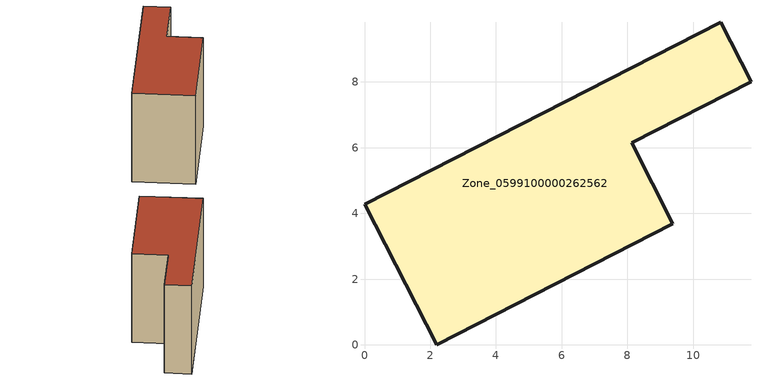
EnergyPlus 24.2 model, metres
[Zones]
Zone_0599100000262562
 floor ground (C_G): 8.13,6.15 9.38,3.69 2.19,0 0,4.28 10.84,9.82 11.76,8 z0
 wall outside (C_F): 0,4.28 2.19,0 9.38,3.69 8.13,6.15 11.76,8 10.84,9.82 0,4.28 z0:7.83
 roof outside (C_R): 11.76,8 10.84,9.82 0,4.28 2.19,0 9.38,3.69 8.13,6.15 z7.83
[BUILDING]
Pand.0599100000262562: North Axis=0; Terrain=City; Loads Convergence Tolerance Value=0.04; Temperature Convergence Tolerance Value=0.4; Solar Distribution=FullExterior; Maximum Number of Warmup Days=25; Minimum Number of Warmup Days=1
[Site:Location]
Rotterdam.The.Hague.AP_ZH_NLD Design_Conditions: Latitude=51.96; Longitude=4.45; Time Zone=1; Elevation=-4.5
[SITE:GROUNDTEMPERATURE:BUILDINGSURFACE]
18, 18, 18, 18, 18, 18, 18, 18, 18, 18, 18, 18
[MATERIAL] Thermal Absorptance=0.9; Solar Absorptance=0.7; Visible Absorptance=0.7
Name | Roughness | Thickness | Conductivity | Density | Specific Heat
G.TC.1946 | MediumSmooth | 0.15 | 1 | 540 | 1210
F.TC.1946 | Rough | 0.3 | 0.857143 | 1920 | 840
R.TC.1946 | MediumRough | 0.2 | 0.909091 | 1500 | 1000
[CONSTRUCTION]
C_G: G.TC.1946
C_F: F.TC.1946
C_R: R.TC.1946
[ZONE]
Zone_0599100000262562: Type=1; Multiplier=1; Ceiling Height=Autocalculate; Volume=Autocalculate; Floor Area=autocalculate; Part of Total Floor Area=Yes
[ZONEINFILTRATION:DESIGNFLOWRATE]
Infil_Zone_0599100000262562: Zone or ZoneList or Space or SpaceList=Zone_0599100000262562; Schedule=AlwaysOn; Design Flow Rate Calculation Method=Flow/Area; Flow Rate per Floor Area=0.003; Constant Term Coefficient=1; Temperature Term Coefficient=0; Velocity Term Coefficient=0; Velocity Squared Term Coefficient=0
[HVACTEMPLATE:ZONE:IDEALLOADSAIRSYSTEM]
Zone_0599100000262562: Maximum Heating Supply Air Temperature=50; Minimum Cooling Supply Air Temperature=13; Maximum Heating Supply Air Humidity Ratio=0.0156; Minimum Cooling Supply Air Humidity Ratio=0.0077; Heating Limit=NoLimit; Cooling Limit=NoLimit; Dehumidification Control Type=ConstantSensibleHeatRatio; Cooling Sensible Heat Ratio=0.7; Dehumidification Setpoint=60; Humidification Control Type=None; Humidification Setpoint=30; Outdoor Air Method=None; Outdoor Air Flow Rate per Person=0.00944; Outdoor Air Flow Rate per Zone Floor Area=0; Outdoor Air Flow Rate per Zone=0; Demand Controlled Ventilation Type=None; Outdoor Air Economizer Type=NoEconomizer; Heat Recovery Type=None; Sensible Heat Recovery Effectiveness=0.7; Latent Heat Recovery Effectiveness=0.65
[ZONECONTROL:THERMOSTAT]
ThermostatControl_Zone_0599100000262562: Zone or ZoneList=Zone_0599100000262562; Control Type Schedule=DualSetpointControlType; Control 1=Thermostat_Zone_0599100000262562; Temperature Difference Between Cutout And Setpoint=0
[THERMOSTATSETPOINT:DUALSETPOINT]
Thermostat_Zone_0599100000262562: Heating Setpoint Temperature Schedule=HeatingSetpoint_Zone_0599100000262562; Cooling Setpoint Temperature Schedule=CoolingSetpoint_Zone_0599100000262562
[SCHEDULE:COMPACT]
HeatingSetpoint_Zone_0599100000262562: Through: 12/31, For: AllDays, Until: 24:00, 21
CoolingSetpoint_Zone_0599100000262562: Through: 12/31, For: AllDays, Until: 24:00, 24
DualSetpointControlType: Through: 12/31, For: AllDays, Until: 24:00, 4
AlwaysOn: Through: 12/31, For: AllDays, Until: 24:00, 1
